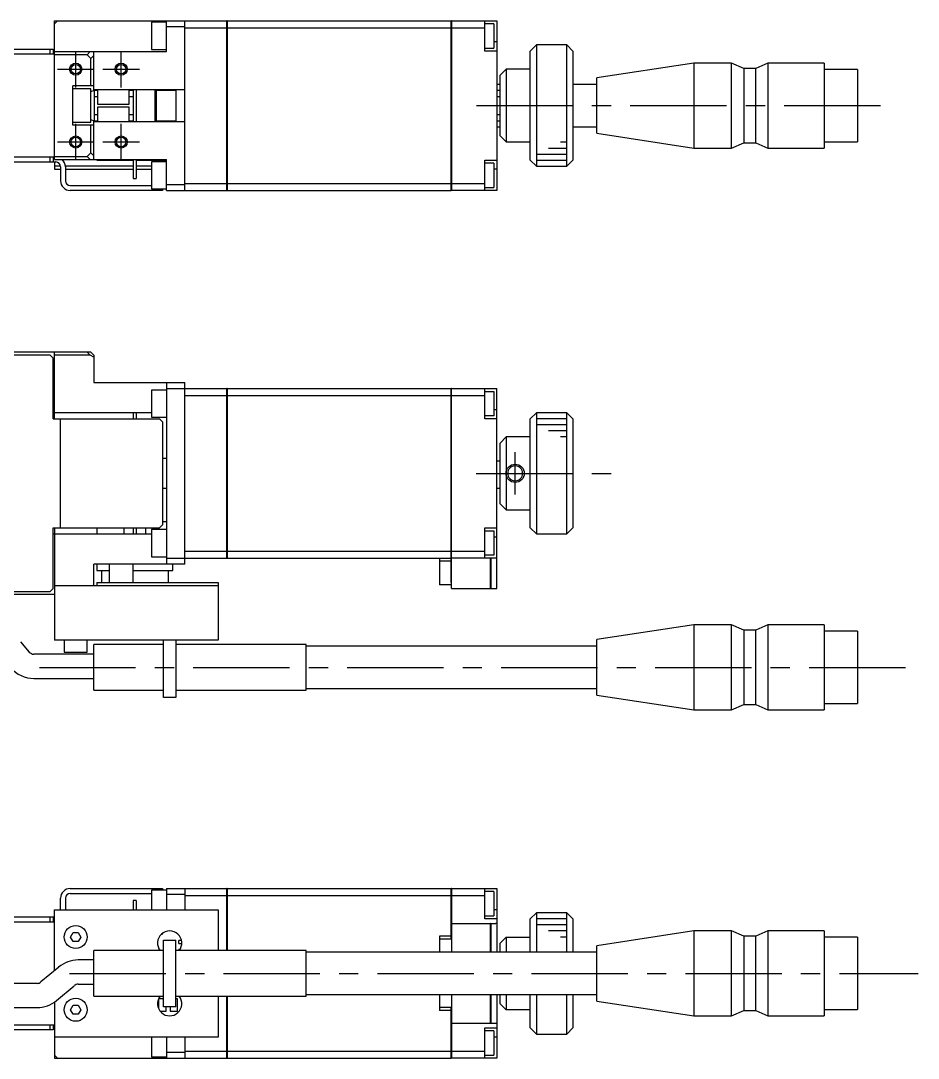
# Model space of a CAD drawing. Extents: x -1 to 551, y -8 to 181.
# Drawn here: x 125.7 to 273.7, y 10 to 181.1 of the extents above; entities that cross this region are included whole.
import ezdxf

# ---------------------------------------------------------------- set-up
doc = ezdxf.new("R2010")
doc.units = 0
doc.header["$LTSCALE"] = 0.5
doc.linetypes.add('CENTER', pattern=[50.8, 31.75, -6.35, 6.35, -6.35])
for name, color, linetype in [('MSM_CENTER', 1, 'CENTER'), ('MSM_CONTINUOUS', 7, 'CONTINUOUS'), ('MSM_NARROW', 5, 'CONTINUOUS')]:
    doc.layers.add(name, color=color, linetype=linetype)

msp = doc.modelspace()

# ---------------------------------------------------------------- linework, layer by layer
at = {"layer": 'MSM_CENTER'}
for p, q in [((134.73, 170.14), (134.73, 176.14)), ((142.23, 170.14), (142.23, 176.14)), ((131.73, 173.14), (137.73, 173.14)), ((139.23, 173.14), (145.23, 173.14)), ((200.83, 167.14), (269.81, 167.14)), ((134.73, 158.14), (134.73, 164.14)), ((142.23, 158.14), (142.23, 164.14)), ((131.73, 161.14), (137.73, 161.14)), ((139.23, 161.14), (145.23, 161.14)), ((207.23, 102.98), (207.23, 109.98)), ((200.82, 106.48), (223.73, 106.48)), ((128.73, 74.48), (273.73, 74.48)), ((133.73, 24), (273.73, 24))]:
    msp.add_line(p, q, dxfattribs=at)
at = {"layer": 'MSM_CONTINUOUS'}
for p, q in [((131.23, 180.64), (131.73, 181.14)), ((131.23, 181.14), (159.68, 181.14)), ((131.23, 158.24), (131.23, 181.14)), ((147.23, 180.89), (147.23, 176.39)), ((149.73, 180.89), (147.23, 180.89)), ((149.73, 176.04), (149.73, 181.14)), ((152.73, 180.14), (149.73, 180.14)), ((152.73, 153.14), (152.73, 181.14)), ((152.73, 179.98), (159.68, 179.98)), ((159.68, 153.14), (159.68, 181.14)), ((159.73, 181.13), (159.68, 181.13)), ((159.73, 179.98), (159.68, 179.98)), ((159.73, 181.14), (196.68, 181.14)), ((159.73, 181.14), (159.73, 153.14)), ((159.73, 179.98), (196.68, 179.98)), ((196.68, 153.14), (196.68, 181.14)), ((196.73, 181.13), (196.68, 181.13)), ((196.73, 179.98), (196.68, 179.98)), ((196.73, 181.14), (204.23, 181.14)), ((196.73, 181.14), (196.73, 153.14)), ((196.73, 179.98), (202.23, 179.98)), ((202.23, 176.14), (202.23, 181.14)), ((203.73, 180.64), (202.23, 180.64)), ((203.73, 180.64), (203.73, 176.64)), ((204.23, 181.14), (204.23, 153.14)), ((116.03, 176.44), (131.03, 176.44)), ((130.53, 175.64), (130.53, 176.44)), ((131.03, 176.44), (131.03, 175.64)), ((147.23, 176.39), (149.73, 176.39)), ((202.23, 176.64), (203.73, 176.64)), ((204.23, 177.64), (203.73, 177.64)), ((210.73, 177.14), (209.73, 176.14)), ((210.73, 177.14), (210.73, 157.14)), ((215.73, 177.14), (210.73, 177.14)), ((215.73, 157.14), (215.73, 177.14)), ((216.73, 176.14), (215.73, 177.14)), ((131.23, 175.64), (115.73, 175.64)), ((131.23, 176.04), (149.73, 176.04)), ((136.62, 175.54), (131.23, 175.54)), ((136.62, 175.54), (137.12, 176.04)), ((137.23, 174.93), (136.62, 175.54)), ((137.73, 175.43), (137.23, 174.93)), ((137.23, 170.39), (137.23, 174.93)), ((137.73, 169.63), (137.73, 176.04)), ((204.23, 176.14), (202.23, 176.14)), ((209.73, 158.14), (209.73, 176.14)), ((216.73, 176.14), (216.73, 158.14)), ((204.73, 172.14), (205.73, 173.14)), ((209.73, 173.14), (205.73, 173.14)), ((205.73, 173.14), (205.73, 161.14)), ((236.73, 174.14), (220.73, 171.71)), ((236.73, 174.14), (236.73, 160.14)), ((242.93, 174.14), (236.73, 174.14)), ((242.93, 160.14), (242.93, 174.14)), ((244.93, 173.29), (242.93, 174.14)), ((244.93, 173.29), (244.93, 160.99)), ((246.93, 173.29), (244.93, 173.29)), ((248.93, 174.14), (246.93, 173.29)), ((246.93, 160.99), (246.93, 173.29)), ((248.93, 174.14), (248.93, 160.14)), ((258.23, 174.14), (248.93, 174.14)), ((258.23, 174.14), (258.23, 160.14)), ((263.73, 173.09), (258.23, 173.09)), ((263.73, 173.09), (263.73, 161.19)), ((204.73, 162.14), (204.73, 172.14)), ((220.73, 162.57), (220.73, 171.71)), ((134.23, 163.89), (134.23, 170.39)), ((137.73, 170.39), (134.23, 170.39)), ((137.23, 169.89), (134.23, 169.89)), ((137.23, 164.39), (137.23, 169.89)), ((137.73, 169.63), (137.23, 169.42)), ((152.73, 169.74), (137.73, 169.74)), ((137.83, 164.54), (137.83, 169.74)), ((138.33, 169.64), (137.83, 169.64)), ((138.23, 169.74), (138.23, 169.64)), ((138.33, 169.74), (138.33, 167.39)), ((143.53, 167.39), (143.53, 169.74)), ((144.23, 169.64), (143.53, 169.64)), ((144.23, 169.74), (144.23, 164.54)), ((144.73, 169.74), (144.73, 164.54)), ((147.83, 164.54), (147.83, 169.74)), ((148.03, 169.74), (148.03, 164.54)), ((151.23, 169.64), (148.03, 169.64)), ((151.23, 169.74), (151.23, 164.54)), ((204.73, 170.64), (204.23, 170.64)), ((204.73, 169.64), (204.23, 169.64)), ((220.73, 170.64), (216.73, 170.64)), ((137.83, 168.64), (138.33, 168.64)), ((143.53, 168.64), (144.23, 168.64)), ((204.23, 168.64), (204.73, 168.64)), ((138.33, 167.39), (143.53, 167.39)), ((138.33, 166.89), (138.33, 164.54)), ((143.53, 166.89), (138.33, 166.89)), ((143.53, 164.54), (143.53, 166.89)), ((134.23, 164.39), (137.23, 164.39)), ((137.23, 164.86), (137.73, 164.65)), ((137.73, 158.24), (137.73, 164.65)), ((137.73, 164.54), (152.73, 164.54)), ((138.33, 165.64), (137.83, 165.64)), ((137.83, 164.64), (138.33, 164.64)), ((138.23, 164.64), (138.23, 164.54)), ((144.23, 165.64), (143.53, 165.64)), ((143.53, 164.64), (144.23, 164.64)), ((148.03, 164.64), (151.23, 164.64)), ((204.73, 165.64), (204.23, 165.64)), ((204.23, 164.64), (204.73, 164.64)), ((137.73, 163.89), (134.23, 163.89)), ((137.23, 159.35), (137.23, 163.89)), ((204.23, 163.64), (204.73, 163.64)), ((216.73, 163.64), (220.73, 163.64)), ((205.73, 161.14), (204.73, 162.14)), ((205.73, 161.14), (209.73, 161.14)), ((220.73, 162.57), (236.73, 160.14)), ((242.93, 160.14), (244.93, 160.99)), ((244.93, 160.99), (246.93, 160.99)), ((246.93, 160.99), (248.93, 160.14)), ((258.23, 161.19), (263.73, 161.19)), ((136.62, 158.74), (137.23, 159.35)), ((137.23, 159.35), (137.73, 158.85)), ((236.73, 160.14), (242.93, 160.14)), ((248.93, 160.14), (258.23, 160.14)), ((131.23, 158.64), (115.73, 158.64)), ((116.03, 157.84), (131.43, 157.84)), ((130.53, 157.84), (130.53, 158.64)), ((131.03, 158.64), (131.03, 157.84)), ((131.23, 158.74), (136.62, 158.74)), ((131.23, 158.24), (149.73, 158.24)), ((131.23, 157.84), (131.23, 156.64)), ((137.12, 158.24), (136.62, 158.74)), ((138.23, 158.24), (138.23, 158.14)), ((138.23, 158.14), (144.23, 158.14)), ((144.23, 158.24), (144.23, 155.14)), ((144.73, 158.24), (144.73, 155.14)), ((144.73, 158.14), (149.73, 158.14)), ((147.23, 157.89), (147.23, 153.39)), ((149.73, 157.89), (147.23, 157.89)), ((149.73, 153.14), (149.73, 158.24)), ((202.23, 158.14), (204.23, 158.14)), ((202.23, 153.14), (202.23, 158.14)), ((203.73, 157.64), (202.23, 157.64)), ((203.73, 157.64), (203.73, 153.64)), ((209.73, 158.14), (210.73, 157.14)), ((215.73, 157.14), (216.73, 158.14)), ((132.22, 157.14), (131.23, 157.14)), ((131.23, 156.64), (132.23, 156.64)), ((132.23, 157.04), (132.23, 154.74)), ((144.23, 157.14), (133.03, 157.14)), ((133.03, 157.04), (133.03, 154.74)), ((133.03, 156.64), (144.23, 156.64)), ((147.23, 157.14), (144.73, 157.14)), ((144.73, 156.64), (147.23, 156.64)), ((204.23, 156.64), (203.73, 156.64)), ((210.73, 157.14), (215.73, 157.14)), ((144.23, 155.14), (144.73, 155.14)), ((149.73, 154.14), (152.73, 154.14)), ((152.73, 154.29), (159.68, 154.29)), ((159.73, 154.3), (159.68, 154.3)), ((159.73, 154.29), (196.68, 154.29)), ((196.73, 154.3), (196.68, 154.3)), ((196.73, 154.29), (202.23, 154.29)), ((133.83, 153.94), (147.23, 153.94)), ((149.03, 153.14), (133.83, 153.14)), ((147.23, 153.39), (149.73, 153.39)), ((148.53, 153.14), (148.53, 153.39)), ((149.03, 153.39), (149.03, 153.14)), ((149.73, 153.14), (159.68, 153.14)), ((159.73, 153.15), (159.68, 153.15)), ((159.73, 153.14), (196.68, 153.14)), ((196.73, 153.15), (196.68, 153.15)), ((204.23, 153.14), (196.73, 153.14)), ((202.23, 153.64), (203.73, 153.64)), ((137.23, 126.48), (93.73, 126.48)), ((130.53, 125.98), (116.53, 125.98)), ((131.03, 125.48), (130.53, 125.98)), ((131.03, 115.48), (131.03, 125.48)), ((131.23, 115.48), (131.23, 126.48)), ((137.12, 125.98), (131.23, 125.98)), ((137.12, 125.98), (136.62, 126.48)), ((137.73, 125.67), (137.12, 125.98)), ((137.23, 126.48), (137.73, 125.98)), ((137.73, 125.98), (137.73, 121.48)), ((137.73, 121.48), (152.73, 121.48)), ((147.23, 120.23), (147.23, 115.73)), ((149.73, 120.23), (147.23, 120.23)), ((149.73, 121.48), (149.73, 91.48)), ((149.73, 120.48), (159.68, 120.48)), ((152.73, 91.48), (152.73, 121.48)), ((159.68, 92.48), (159.68, 120.48)), ((159.73, 120.47), (159.68, 120.47)), ((159.73, 120.48), (196.68, 120.48)), ((159.73, 120.48), (159.73, 92.48)), ((196.68, 88.48), (196.68, 120.48)), ((196.73, 120.47), (196.68, 120.47)), ((196.73, 87.48), (196.73, 120.48)), ((196.73, 120.48), (204.23, 120.48)), ((202.23, 115.48), (202.23, 120.48)), ((202.23, 119.98), (203.73, 119.98)), ((203.73, 119.98), (203.73, 115.98)), ((204.23, 87.48), (204.23, 120.48)), ((152.73, 119.32), (159.68, 119.32)), ((159.73, 119.32), (159.68, 119.32)), ((159.73, 119.32), (196.68, 119.32)), ((196.73, 119.32), (196.68, 119.32)), ((196.73, 119.32), (202.23, 119.32)), ((147.23, 116.48), (131.03, 116.48)), ((144.23, 116.48), (144.23, 115.48)), ((144.73, 116.48), (144.73, 115.48)), ((204.23, 116.98), (203.73, 116.98)), ((210.73, 116.48), (209.73, 115.48)), ((210.73, 116.48), (210.73, 96.48)), ((215.73, 116.48), (210.73, 116.48)), ((215.73, 96.48), (215.73, 116.48)), ((216.73, 115.48), (215.73, 116.48)), ((131.03, 115.48), (148.53, 115.48)), ((132.23, 97.48), (132.23, 115.48)), ((147.23, 115.73), (149.73, 115.73)), ((149.03, 114.98), (148.53, 115.48)), ((149.03, 114.98), (149.03, 97.98)), ((203.73, 115.98), (202.23, 115.98)), ((204.23, 115.48), (202.23, 115.48)), ((209.73, 97.48), (209.73, 115.48)), ((216.73, 115.48), (216.73, 97.48)), ((204.73, 111.48), (205.73, 112.48)), ((204.73, 101.48), (204.73, 111.48)), ((209.73, 112.48), (205.73, 112.48)), ((205.73, 112.48), (205.73, 100.48)), ((149.03, 108.98), (149.73, 108.98)), ((204.73, 108.48), (204.23, 108.48)), ((149.73, 103.98), (149.03, 103.98)), ((204.73, 103.98), (204.23, 103.98)), ((205.73, 100.48), (204.73, 101.48)), ((205.73, 100.48), (209.73, 100.48)), ((148.53, 97.48), (149.03, 97.98)), ((149.73, 98.48), (149.03, 98.48)), ((131.03, 87.48), (131.03, 97.48)), ((131.03, 97.48), (148.53, 97.48)), ((131.03, 96.48), (147.23, 96.48)), ((131.23, 97.48), (131.23, 78.98)), ((138.23, 97.48), (138.23, 96.48)), ((142.73, 96.48), (142.73, 97.48)), ((144.23, 97.48), (144.23, 96.48)), ((144.73, 97.48), (144.73, 96.48)), ((146.23, 97.48), (146.23, 96.48)), ((147.23, 97.23), (147.23, 92.73)), ((149.73, 97.23), (147.23, 97.23)), ((202.23, 97.48), (204.23, 97.48)), ((202.23, 92.48), (202.23, 97.48)), ((202.23, 96.98), (203.73, 96.98)), ((203.73, 96.98), (203.73, 92.98)), ((204.23, 95.98), (203.73, 95.98)), ((209.73, 97.48), (210.73, 96.48)), ((210.73, 96.48), (215.73, 96.48)), ((215.73, 96.48), (216.73, 97.48)), ((147.23, 92.73), (149.73, 92.73)), ((149.73, 92.48), (159.68, 92.48)), ((152.73, 93.63), (159.68, 93.63)), ((159.73, 93.63), (159.68, 93.63)), ((159.73, 92.49), (159.68, 92.49)), ((159.73, 93.63), (196.68, 93.63)), ((159.73, 92.48), (196.68, 92.48)), ((194.73, 92.48), (194.73, 88.08)), ((196.73, 93.63), (196.68, 93.63)), ((196.73, 92.49), (196.68, 92.49)), ((196.73, 93.63), (202.23, 93.63)), ((204.23, 92.48), (196.73, 92.48)), ((203.73, 92.98), (202.23, 92.98)), ((203.18, 87.48), (203.18, 92.48)), ((203.23, 92.48), (203.23, 87.48)), ((137.73, 87.98), (137.73, 91.48)), ((152.73, 91.48), (137.73, 91.48)), ((138.23, 91.48), (138.23, 90.48)), ((140.23, 91.48), (140.23, 88.48)), ((144.23, 88.48), (144.23, 91.48)), ((150.73, 90.48), (150.73, 91.48)), ((196.68, 91.98), (194.73, 91.98)), ((138.23, 90.48), (140.23, 90.48)), ((138.98, 90.48), (138.98, 88.48)), ((144.23, 90.48), (150.73, 90.48)), ((149.98, 90.48), (149.98, 88.48)), ((130.53, 86.98), (131.03, 87.48)), ((131.23, 87.98), (158.23, 87.98)), ((138.23, 88.48), (138.23, 87.98)), ((138.23, 88.48), (158.23, 88.48)), ((158.23, 88.48), (158.23, 78.98)), ((196.73, 88.08), (194.73, 88.08)), ((196.73, 88.48), (196.68, 88.48)), ((196.73, 87.48), (203.18, 87.48)), ((203.23, 87.53), (203.18, 87.53)), ((203.23, 87.48), (204.23, 87.48)), ((131.23, 86.48), (54.23, 86.48)), ((116.53, 86.98), (130.53, 86.98)), ((236.73, 81.48), (220.73, 79.05)), ((236.73, 81.48), (236.73, 67.48)), ((242.93, 81.48), (236.73, 81.48)), ((242.93, 67.48), (242.93, 81.48)), ((244.93, 80.63), (242.93, 81.48)), ((244.93, 80.63), (244.93, 68.33)), ((246.93, 80.63), (244.93, 80.63)), ((248.93, 81.48), (246.93, 80.63)), ((246.93, 68.33), (246.93, 80.63)), ((248.93, 81.48), (248.93, 67.48)), ((258.23, 81.48), (248.93, 81.48)), ((258.23, 81.48), (258.23, 67.48)), ((158.23, 78.98), (131.23, 78.98)), ((132.83, 78.98), (132.83, 76.98)), ((136.63, 76.98), (136.63, 78.98)), ((149.23, 69.48), (149.23, 78.98)), ((151.23, 78.98), (151.23, 69.48)), ((220.73, 69.91), (220.73, 79.05)), ((263.73, 80.43), (258.23, 80.43)), ((263.73, 80.43), (263.73, 68.53)), ((127.08, 77), (125.66, 78.69)), ((149.23, 78.23), (137.73, 78.23)), ((137.73, 70.73), (137.73, 78.23)), ((172.73, 78.23), (151.23, 78.23)), ((172.73, 70.73), (172.73, 78.23)), ((220.73, 77.98), (172.73, 77.98)), ((137.73, 76.65), (127.84, 76.65)), ((132.83, 76.98), (136.63, 76.98)), ((127.84, 72.65), (137.73, 72.65)), ((137.73, 70.73), (149.23, 70.73)), ((151.23, 70.73), (172.73, 70.73)), ((172.73, 70.98), (220.73, 70.98)), ((151.23, 69.48), (149.23, 69.48)), ((220.73, 69.91), (236.73, 67.48)), ((258.23, 68.53), (263.73, 68.53)), ((236.73, 67.48), (242.93, 67.48)), ((242.93, 67.48), (244.93, 68.33)), ((244.93, 68.33), (246.93, 68.33)), ((246.93, 68.33), (248.93, 67.48)), ((248.93, 67.48), (258.23, 67.48)), ((133.83, 38), (149.03, 38)), ((149.73, 37.75), (147.23, 37.75)), ((147.23, 37.75), (147.23, 34.5)), ((148.53, 37.75), (148.53, 38)), ((149.03, 38), (149.03, 37.75)), ((149.73, 38), (149.73, 34.5)), ((149.73, 38), (159.68, 38)), ((152.73, 38), (152.73, 34.5)), ((159.68, 27.75), (159.68, 38)), ((159.73, 37.99), (159.68, 37.99)), ((159.73, 38), (196.68, 38)), ((159.73, 38), (159.73, 27.75)), ((196.68, 29.65), (196.68, 38)), ((196.73, 37.99), (196.68, 37.99)), ((196.73, 38), (204.23, 38)), ((196.73, 38), (196.73, 27.5)), ((202.23, 33), (202.23, 38)), ((204.23, 38), (204.23, 27.5)), ((132.23, 34.5), (132.23, 36.4)), ((133.03, 36.4), (133.03, 34.5)), ((133.83, 37.2), (147.23, 37.2)), ((144.23, 36), (144.23, 34.5)), ((144.73, 36), (144.23, 36)), ((144.73, 36), (144.73, 34.5)), ((152.73, 37), (149.73, 37)), ((152.73, 36.85), (159.68, 36.85)), ((159.73, 36.84), (159.68, 36.84)), ((159.73, 36.85), (196.68, 36.85)), ((196.73, 36.84), (196.68, 36.84)), ((196.73, 36.85), (202.23, 36.85)), ((203.73, 37.5), (202.23, 37.5)), ((203.73, 37.5), (203.73, 33.5)), ((131.23, 34.5), (158.23, 34.5)), ((131.23, 24.46), (131.23, 34.5)), ((158.23, 34.5), (158.23, 27.75)), ((204.23, 34.5), (203.73, 34.5)), ((116.03, 33.3), (131.23, 33.3)), ((130.53, 32.5), (130.53, 33.3)), ((131.03, 33.3), (131.03, 32.5)), ((202.23, 33.5), (203.73, 33.5)), ((204.23, 33), (202.23, 33)), ((210.73, 34), (209.73, 33)), ((209.73, 27.5), (209.73, 33)), ((210.73, 34), (210.73, 27.5)), ((215.73, 34), (210.73, 34)), ((215.73, 27.5), (215.73, 34)), ((216.73, 33), (215.73, 34)), ((216.73, 33), (216.73, 27.5)), ((115.73, 32.5), (131.23, 32.5)), ((196.73, 32.25), (203.18, 32.25)), ((203.18, 27.5), (203.18, 32.25)), ((203.23, 32.2), (203.18, 32.2)), ((203.23, 32.25), (204.03, 32.25)), ((203.23, 32.25), (203.23, 27.5)), ((204.03, 32.23), (204.03, 32.25)), ((204.23, 32.23), (204.03, 32.23)), ((236.73, 31), (220.73, 28.57)), ((236.73, 31), (236.73, 17)), ((242.93, 31), (236.73, 31)), ((242.93, 17), (242.93, 31)), ((244.93, 30.15), (242.93, 31)), ((248.93, 31), (246.93, 30.15)), ((248.93, 31), (248.93, 17)), ((258.23, 31), (248.93, 31)), ((258.23, 31), (258.23, 17)), ((133.86, 30), (134.3, 30.75)), ((134.3, 29.25), (133.86, 30)), ((134.3, 30.75), (135.16, 30.75)), ((135.16, 29.25), (134.3, 29.25)), ((135.16, 30.75), (135.6, 30)), ((135.6, 30), (135.16, 29.25)), ((149.23, 29.5), (151.23, 29.5)), ((149.23, 18.5), (149.23, 29.5)), ((151.23, 18.5), (151.23, 29.5)), ((152.18, 29.43), (151.73, 29.43)), ((151.73, 28.93), (151.73, 29.43)), ((196.68, 30.15), (194.73, 30.15)), ((194.73, 30.15), (194.73, 27.5)), ((196.73, 29.65), (194.73, 29.65)), ((205.73, 30), (204.73, 29)), ((205.73, 30), (205.73, 27.5)), ((205.73, 30), (209.73, 30)), ((244.93, 30.15), (244.93, 17.85)), ((246.93, 30.15), (244.93, 30.15)), ((246.93, 17.85), (246.93, 30.15)), ((263.73, 29.95), (258.23, 29.95)), ((263.73, 29.95), (263.73, 18.05)), ((137.73, 20.25), (137.73, 27.75)), ((149.23, 27.75), (137.73, 27.75)), ((172.73, 27.75), (151.23, 27.75)), ((151.73, 28.93), (152.23, 28.93)), ((151.73, 27.75), (151.73, 27.93)), ((151.92, 27.93), (151.73, 27.93)), ((172.73, 20.25), (172.73, 27.75)), ((220.73, 27.5), (172.73, 27.5)), ((204.73, 27.5), (204.73, 29)), ((220.73, 19.43), (220.73, 28.57)), ((137.73, 26.21), (135.13, 26.21)), ((131.92, 25.04), (129, 22.58)), ((128.35, 22.35), (119.23, 22.35)), ((131.57, 19.52), (134.49, 21.97)), ((135.13, 22.21), (137.73, 22.21)), ((131.23, 19.26), (131.23, 10)), ((137.73, 20.25), (149.23, 20.25)), ((148.4, 19.78), (148.4, 18.2)), ((149.23, 19.78), (148.4, 19.78)), ((151.23, 20.25), (172.73, 20.25)), ((151.55, 19.78), (151.23, 19.78)), ((151.55, 17.78), (151.55, 19.78)), ((158.23, 20.25), (158.23, 13.5)), ((159.68, 10), (159.68, 20.25)), ((159.73, 20.25), (159.73, 10)), ((172.73, 20.5), (220.73, 20.5)), ((194.73, 20.5), (194.73, 17.85)), ((196.73, 20.5), (196.73, 10)), ((203.18, 15.75), (203.18, 20.5)), ((203.23, 20.5), (203.23, 15.75)), ((204.23, 20.5), (204.23, 10)), ((204.73, 19), (204.73, 20.5)), ((204.73, 19), (205.73, 18)), ((205.73, 20.5), (205.73, 18)), ((209.73, 15), (209.73, 20.5)), ((210.73, 20.5), (210.73, 14)), ((215.73, 14), (215.73, 20.5)), ((216.73, 20.5), (216.73, 15)), ((220.73, 19.43), (236.73, 17)), ((119.23, 18.35), (128.35, 18.35)), ((133.86, 18), (134.3, 18.75)), ((134.3, 17.25), (133.86, 18)), ((134.3, 18.75), (135.16, 18.75)), ((135.16, 17.25), (134.3, 17.25)), ((135.16, 18.75), (135.6, 18)), ((135.6, 18), (135.16, 17.25)), ((148.65, 17.78), (149.65, 17.78)), ((151.23, 18.5), (149.23, 18.5)), ((149.65, 17.78), (149.65, 18.5)), ((150.3, 18.5), (150.3, 17.78)), ((150.3, 17.78), (151.55, 17.78)), ((196.73, 18.35), (194.73, 18.35)), ((196.68, 17.85), (194.73, 17.85)), ((196.68, 10), (196.68, 18.35)), ((209.73, 18), (205.73, 18)), ((242.93, 17), (244.93, 17.85)), ((244.93, 17.85), (246.93, 17.85)), ((246.93, 17.85), (248.93, 17)), ((258.23, 18.05), (263.73, 18.05)), ((115.73, 15.5), (131.23, 15.5)), ((130.53, 14.7), (130.53, 15.5)), ((131.03, 15.5), (131.03, 14.7)), ((203.18, 15.75), (196.73, 15.75)), ((203.23, 15.8), (203.18, 15.8)), ((204.03, 15.75), (203.23, 15.75)), ((204.03, 15.77), (204.23, 15.77)), ((204.03, 15.75), (204.03, 15.77)), ((236.73, 17), (242.93, 17)), ((248.93, 17), (258.23, 17)), ((131.03, 14.7), (116.03, 14.7)), ((202.23, 15), (204.23, 15)), ((202.23, 10), (202.23, 15)), ((203.73, 14.5), (202.23, 14.5)), ((203.73, 14.5), (203.73, 10.5)), ((209.73, 15), (210.73, 14)), ((210.73, 14), (215.73, 14)), ((215.73, 14), (216.73, 15)), ((158.23, 13.5), (131.23, 13.5)), ((147.23, 13.5), (147.23, 10.25)), ((149.73, 13.5), (149.73, 10)), ((152.73, 13.5), (152.73, 10)), ((204.23, 13.5), (203.73, 13.5)), ((131.73, 10), (131.23, 10.5)), ((149.73, 11), (152.73, 11)), ((152.73, 11.15), (159.68, 11.15)), ((159.73, 11.16), (159.68, 11.16)), ((159.73, 11.15), (196.68, 11.15)), ((196.73, 11.16), (196.68, 11.16)), ((196.73, 11.15), (202.23, 11.15)), ((202.23, 10.5), (203.73, 10.5)), ((131.23, 10), (159.68, 10)), ((147.23, 10.25), (149.73, 10.25)), ((159.73, 10.01), (159.68, 10.01)), ((159.73, 10), (196.68, 10)), ((196.73, 10.01), (196.68, 10.01)), ((204.23, 10), (196.73, 10))]:
    msp.add_line(p, q, dxfattribs=at)
for centre, radius in [((134.73, 173.14), 0.783), ((142.23, 173.14), 0.783), ((134.73, 161.14), 0.783), ((142.23, 161.14), 0.783), ((134.73, 30), 1.9), ((134.73, 18), 1.9)]:
    msp.add_circle(centre, radius, dxfattribs=at)
at = {"layer": 'MSM_CONTINUOUS', "extrusion": (0, 0, -1)}
msp.add_circle((-207.23, 106.48), 1.23, dxfattribs=at)
at = {"layer": 'MSM_CONTINUOUS'}
for centre, radius, start, end in [((131.43, 157.04), 0.8, 0, 90), ((131.43, 157.04), 1.6, 0, 48.5903), ((133.83, 154.74), 1.6, 180, 270), ((133.83, 154.74), 0.8, 180, 270), ((127.84, 77.65), 1, 220, 270), ((127.84, 77.65), 5, 220, 270), ((133.83, 36.4), 1.6, 90, 180), ((133.83, 36.4), 0.8, 90, 180), ((150.23, 29), 2, 321.3178, 218.6822), ((148.93, 30.67), 0.2, 255.0744, 0.8063), ((135.13, 21.21), 5, 90, 130), ((128.35, 23.35), 1, 270, 310), ((135.13, 21.21), 1, 90, 130), ((128.35, 23.35), 5, 270, 310), ((150.23, 19), 2, 141.3178, 38.6822)]:
    msp.add_arc(centre, radius, start, end, dxfattribs=at)
at = {"layer": 'MSM_NARROW'}
for p, q in [((214.73, 161.14), (215.73, 161.14)), ((212.73, 160.14), (215.73, 160.14)), ((210.73, 159.14), (215.73, 159.14)), ((210.73, 158.14), (215.73, 158.14)), ((215.73, 115.48), (210.73, 115.48)), ((215.73, 114.48), (210.73, 114.48)), ((215.73, 113.48), (212.73, 113.48)), ((215.73, 112.48), (214.73, 112.48)), ((215.73, 33), (210.73, 33)), ((215.73, 32), (210.73, 32)), ((215.73, 31), (212.73, 31)), ((215.73, 30), (214.73, 30))]:
    msp.add_line(p, q, dxfattribs=at)
for centre, radius in [((134.73, 173.14), 1), ((142.23, 173.14), 1), ((134.73, 161.14), 1), ((142.23, 161.14), 1), ((207.23, 106.48), 1.5)]:
    msp.add_circle(centre, radius, dxfattribs=at)

doc.saveas('drawing.dxf')
